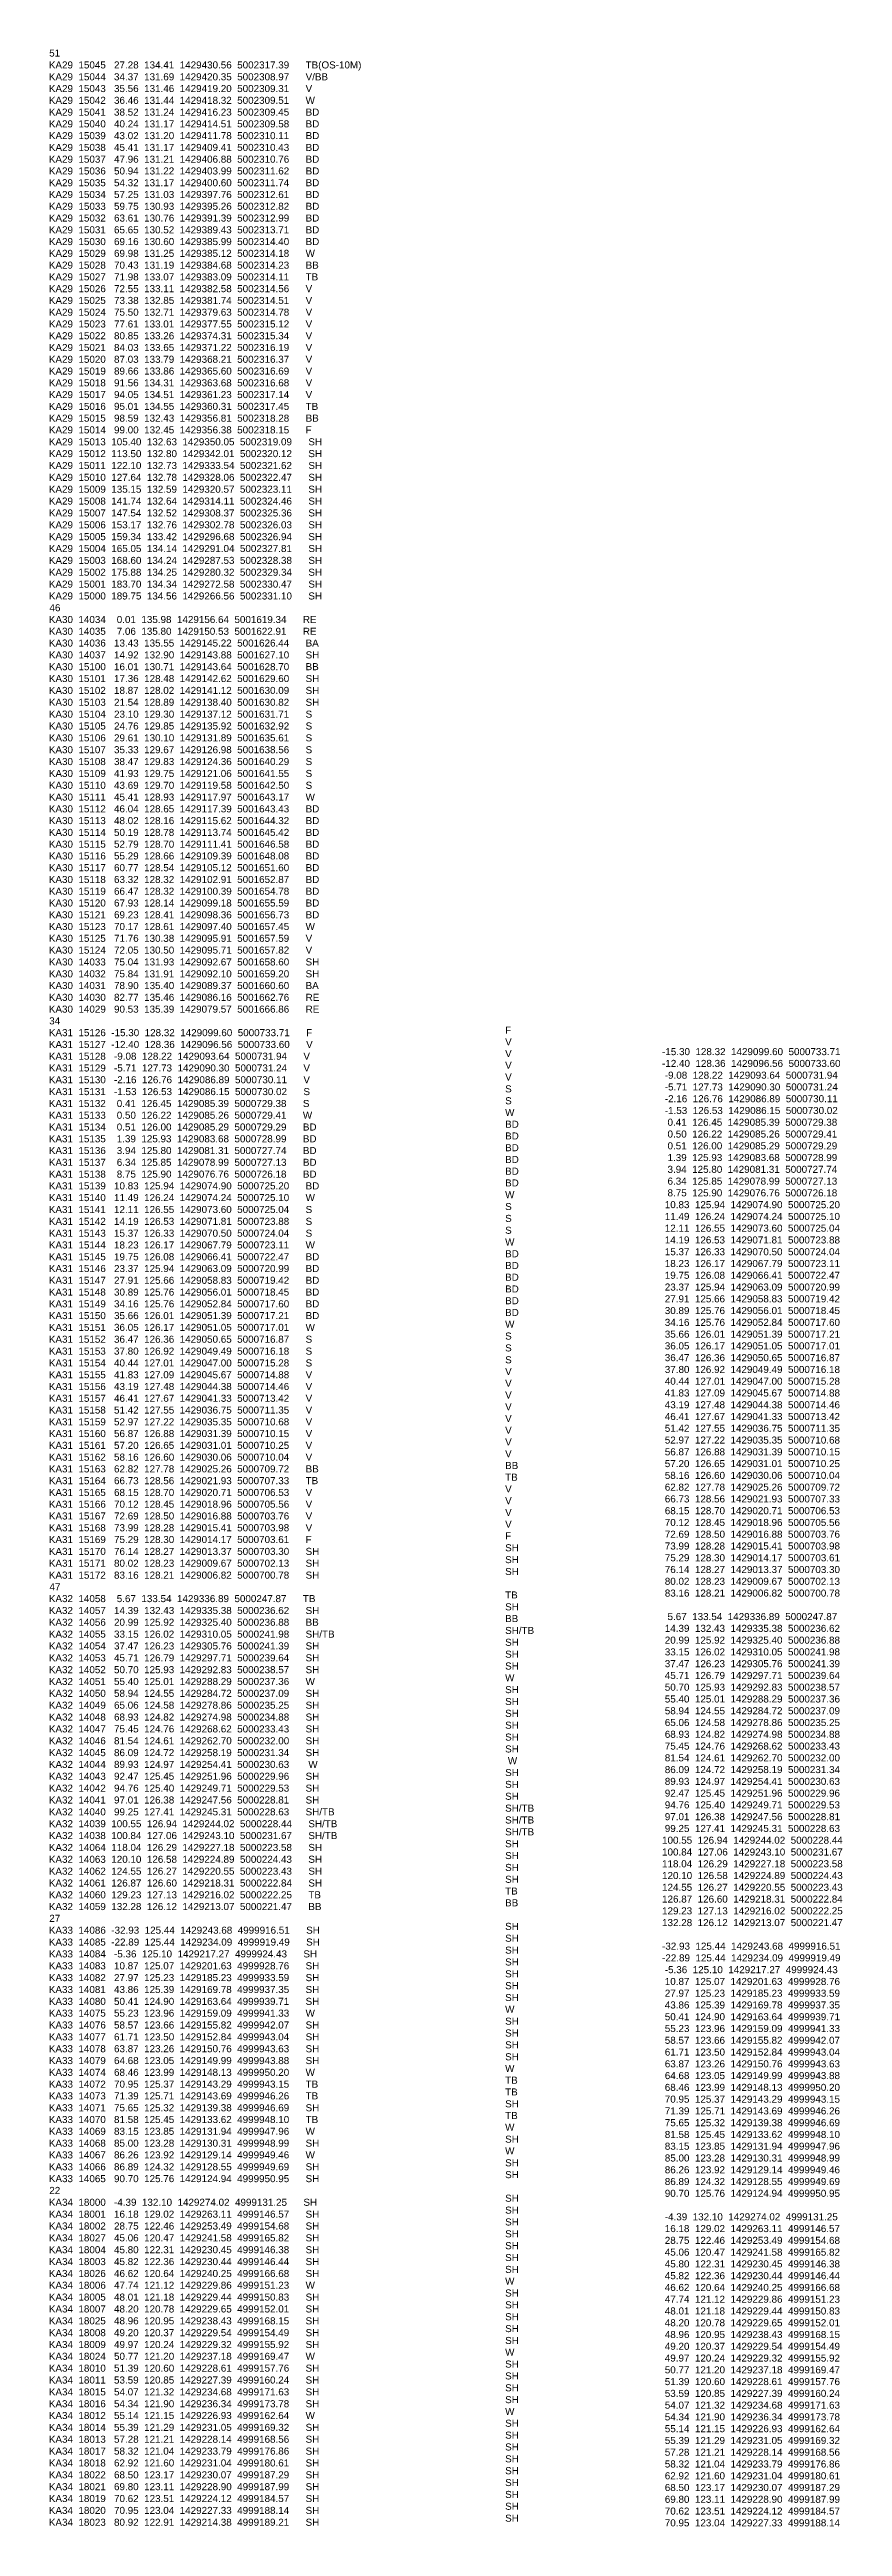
# Model space of a CAD drawing. Header units: millimetres. Extents: x -4102225 to 9709333, y -443196 to 2258209.
# Drawn here: x 698806 to 755053, y 1071229 to 1247024 of the extents above; entities that cross this region are included whole.
import ezdxf

# ---------------------------------------------------------------- set-up
doc = ezdxf.new("R2010")
doc.units = ezdxf.units.MM
doc.layers.get('0').update_dxf_attribs({"lineweight": 0})
doc.styles.get("Standard").update_dxf_attribs({"font": 'arial.ttf'})

msp = doc.modelspace()

# ---------------------------------------------------------------- texts
at = {"color": 32, "true_color": 0xcd6928}
for s, p in [('51', (698779.809, 1246524.448)), ('KA29  15045   27.28  134.41  1429430.56  5002317.39      TB(OS-10M)', (698757.64, 1245682.247)), ('KA29  15044   34.37  131.69  1429420.35  5002308.97      V/BB', (698757.64, 1244840.387)), ('KA29  15043   35.56  131.46  1429419.20  5002309.31      V', (698757.64, 1244005.008)), ('KA29  15042   36.46  131.44  1429418.32  5002309.51      W', (698757.64, 1243169.628)), ('KA29  15041   38.52  131.24  1429416.23  5002309.45      BD', (698757.64, 1242334.248)), ('KA29  15040   40.24  131.17  1429414.51  5002309.58      BD', (698757.64, 1241498.868)), ('KA29  15039   43.02  131.20  1429411.78  5002310.11      BD', (698757.64, 1240663.489)), ('KA29  15038   45.41  131.17  1429409.41  5002310.43      BD', (698757.64, 1239828.109)), ('KA29  15037   47.96  131.21  1429406.88  5002310.76      BD', (698757.64, 1238992.729)), ('KA29  15036   50.94  131.22  1429403.99  5002311.62      BD', (698757.64, 1238157.35)), ('KA29  15035   54.32  131.17  1429400.60  5002311.74      BD', (698757.64, 1237321.97)), ('KA29  15034   57.25  131.03  1429397.76  5002312.61      BD', (698757.64, 1236486.59)), ('KA29  15033   59.75  130.93  1429395.26  5002312.82      BD', (698757.64, 1235651.21)), ('KA29  15032   63.61  130.76  1429391.39  5002312.99      BD', (698757.64, 1234815.831)), ('KA29  15031   65.65  130.52  1429389.43  5002313.71      BD', (698757.64, 1233980.451)), ('KA29  15030   69.16  130.60  1429385.99  5002314.40      BD', (698757.64, 1233145.071)), ('KA29  15029   69.98  131.25  1429385.12  5002314.18      W', (698757.64, 1232309.692)), ('KA29  15028   70.43  131.19  1429384.68  5002314.23      BB', (698757.64, 1231474.312)), ('KA29  15027   71.98  133.07  1429383.09  5002314.11      TB', (698757.64, 1230638.932)), ('KA29  15026   72.55  133.11  1429382.58  5002314.56      V', (698757.64, 1229803.552)), ('KA29  15025   73.38  132.85  1429381.74  5002314.51      V', (698757.64, 1228968.173)), ('KA29  15024   75.50  132.71  1429379.63  5002314.78      V', (698757.64, 1228132.793)), ('KA29  15023   77.61  133.01  1429377.55  5002315.12      V', (698757.64, 1227297.413)), ('KA29  15022   80.85  133.26  1429374.31  5002315.34      V', (698757.64, 1226462.034)), ('KA29  15021   84.03  133.65  1429371.22  5002316.19      V', (698757.64, 1225626.654)), ('KA29  15020   87.03  133.79  1429368.21  5002316.37      V', (698757.64, 1224791.274)), ('KA29  15019   89.66  133.86  1429365.60  5002316.69      V', (698757.64, 1223955.894)), ('KA29  15018   91.56  134.31  1429363.68  5002316.68      V', (698757.64, 1223120.515)), ('KA29  15017   94.05  134.51  1429361.23  5002317.14      V', (698757.64, 1222285.135)), ('KA29  15016   95.01  134.55  1429360.31  5002317.45      TB', (698757.64, 1221449.755)), ('KA29  15015   98.59  132.43  1429356.81  5002318.28      BB', (698757.64, 1220614.376)), ('KA29  15014   99.00  132.45  1429356.38  5002318.15      F', (698757.64, 1219778.996)), ('KA29  15013  105.40  132.63  1429350.05  5002319.09      SH', (698757.64, 1218937.136)), ('KA29  15012  113.50  132.80  1429342.01  5002320.12      SH', (698757.64, 1218095.276)), ('KA29  15011  122.10  132.73  1429333.54  5002321.62      SH', (698757.64, 1217253.416)), ('KA29  15010  127.64  132.78  1429328.06  5002322.47      SH', (698757.64, 1216411.556)), ('KA29  15009  135.15  132.59  1429320.57  5002323.11      SH', (698757.64, 1215569.696)), ('KA29  15008  141.74  132.64  1429314.11  5002324.46      SH', (698757.64, 1214727.836)), ('KA29  15007  147.54  132.52  1429308.37  5002325.36      SH', (698757.64, 1213885.976)), ('KA29  15006  153.17  132.76  1429302.78  5002326.03      SH', (698757.64, 1213044.116)), ('KA29  15005  159.34  133.42  1429296.68  5002326.94      SH', (698757.64, 1212202.256)), ('KA29  15004  165.05  134.14  1429291.04  5002327.81      SH', (698757.64, 1211360.396)), ('KA29  15003  168.60  134.24  1429287.53  5002328.38      SH', (698757.64, 1210518.537)), ('KA29  15002  175.88  134.25  1429280.32  5002329.34      SH', (698757.64, 1209676.677)), ('KA29  15001  183.70  134.34  1429272.58  5002330.47      SH', (698757.64, 1208834.817)), ('KA29  15000  189.75  134.56  1429266.56  5002331.10      SH', (698757.64, 1207992.957)), ('KA30  14034    0.01  135.98  1429156.64  5001619.34      RE', (698757.64, 1206322.197)), ('KA30  14035    7.06  135.80  1429150.53  5001622.91      RE', (698757.64, 1205486.818)), ('46', (698799.932, 1207157.577)), ('KA30  14036   13.43  135.55  1429145.22  5001626.44      BA', (698757.64, 1204651.438)), ('KA30  14037   14.92  132.90  1429143.88  5001627.10      SH', (698757.64, 1203809.578)), ('KA30  15100   16.01  130.71  1429143.64  5001628.70      BB', (698757.64, 1202974.198)), ('KA30  15101   17.36  128.48  1429142.62  5001629.60      SH', (698757.64, 1202132.338)), ('KA30  15102   18.87  128.02  1429141.12  5001630.09      SH', (698757.64, 1201290.478)), ('KA30  15103   21.54  128.89  1429138.40  5001630.82      SH', (698757.64, 1200448.618)), ('KA30  15104   23.10  129.30  1429137.12  5001631.71      S', (698757.64, 1199606.758)), ('KA30  15105   24.76  129.85  1429135.92  5001632.92      S', (698757.64, 1198764.898)), ('KA30  15106   29.61  130.10  1429131.89  5001635.61      S', (698757.64, 1197923.039)), ('KA30  15107   35.33  129.67  1429126.98  5001638.56      S', (698757.64, 1197081.179)), ('KA30  15108   38.47  129.83  1429124.36  5001640.29      S', (698757.64, 1196239.319)), ('KA30  15109   41.93  129.75  1429121.06  5001641.55      S', (698757.64, 1195397.459)), ('KA30  15110   43.69  129.70  1429119.58  5001642.50      S', (698757.64, 1194555.599)), ('KA30  15111   45.41  128.93  1429117.97  5001643.17      W', (698757.64, 1193720.219)), ('KA30  15112   46.04  128.65  1429117.39  5001643.43      BD', (698757.64, 1192884.839)), ('KA30  15113   48.02  128.16  1429115.62  5001644.32      BD', (698757.64, 1192049.46)), ('KA30  15114   50.19  128.78  1429113.74  5001645.42      BD', (698757.64, 1191214.08)), ('KA30  15115   52.79  128.70  1429111.41  5001646.58      BD', (698757.64, 1190378.7)), ('KA30  15116   55.29  128.66  1429109.39  5001648.08      BD', (698757.64, 1189543.32)), ('KA30  15117   60.77  128.54  1429105.12  5001651.60      BD', (698757.64, 1188707.941)), ('KA30  15118   63.32  128.32  1429102.91  5001652.87      BD', (698757.64, 1187872.561)), ('KA30  15119   66.47  128.32  1429100.39  5001654.78      BD', (698757.64, 1187037.181)), ('KA30  15120   67.93  128.14  1429099.18  5001655.59      BD', (698757.64, 1186201.802)), ('KA30  15121   69.23  128.41  1429098.36  5001656.73      BD', (698757.64, 1185366.422)), ('KA30  15123   70.17  128.61  1429097.40  5001657.45      W', (698757.64, 1184531.042)), ('KA30  15125   71.76  130.38  1429095.91  5001657.59      V', (698757.64, 1183695.662)), ('KA30  15124   72.05  130.50  1429095.71  5001657.82      V', (698757.64, 1182860.283)), ('KA30  14033   75.04  131.93  1429092.67  5001658.60      SH', (698757.64, 1182018.423)), ('KA30  14032   75.84  131.91  1429092.10  5001659.20      SH', (698757.64, 1181176.563)), ('KA30  14031   78.90  135.40  1429089.37  5001660.60      BA', (698757.64, 1180341.183)), ('KA30  14030   82.77  135.46  1429086.16  5001662.76      RE', (698757.64, 1179505.803)), ('34', (698779.468, 1177835.044)), ('KA30  14029   90.53  135.39  1429079.57  5001666.86      RE', (698757.64, 1178670.424)), ('KA31  15126  -15.30  128.32  1429099.60  5000733.71      F', (698757.64, 1176999.664)), ('KA31  15127  -12.40  128.36  1429096.56  5000733.60      V', (698757.64, 1176164.285)), ('   V', (730542.682, 1176350.879)), ('   F', (730542.682, 1177184.212)), ('KA31  15128   -9.08  128.22  1429093.64  5000731.94      V', (698757.64, 1175328.905)), ('KA31  15129   -5.71  127.73  1429090.30  5000731.24      V', (698757.64, 1174493.525)), ('   V', (730542.682, 1175517.546)), ('   V', (730542.682, 1174684.212)), ('   V', (730542.682, 1173850.879)), ('KA31  15130   -2.16  126.76  1429086.89  5000730.11      V', (698757.64, 1173658.145)), ('KA31  15131   -1.53  126.53  1429086.15  5000730.02      S', (698757.64, 1172816.285)), ('   S', (730542.682, 1173009.019)), ('   S', (730542.682, 1172167.159)), ('KA31  15132    0.41  126.45  1429085.39  5000729.38      S', (698757.64, 1171974.426)), ('KA31  15133    0.50  126.22  1429085.26  5000729.41      W', (698757.64, 1171139.046)), ('KA31  15134    0.51  126.00  1429085.29  5000729.29      BD', (698757.64, 1170303.666)), ('   W', (730542.682, 1171333.826)), ('   BD', (730542.682, 1170500.493)), ('KA31  15135    1.39  125.93  1429083.68  5000728.99      BD', (698757.64, 1169468.286)), ('KA31  15136    3.94  125.80  1429081.31  5000727.74      BD', (698757.64, 1168632.907)), ('   BD', (730542.682, 1169667.159)), ('   BD', (730542.682, 1168833.826)), ('KA31  15137    6.34  125.85  1429078.99  5000727.13      BD', (698757.64, 1167797.527)), ('KA31  15138    8.75  125.90  1429076.76  5000726.18      BD', (698757.64, 1166962.147)), ('   BD', (730542.682, 1168000.493)), ('   BD', (730542.682, 1167167.159)), ('KA31  15139   10.83  125.94  1429074.90  5000725.20      BD', (698757.64, 1166126.768)), ('KA31  15140   11.49  126.24  1429074.24  5000725.10      W', (698757.64, 1165291.388)), ('   W', (730542.682, 1165500.493)), ('   BD', (730542.682, 1166333.826)), ('KA31  15141   12.11  126.55  1429073.60  5000725.04      S', (698757.64, 1164449.528)), ('KA31  15142   14.19  126.53  1429071.81  5000723.88      S', (698757.64, 1163607.668)), ('   S', (730542.682, 1164658.633)), ('   S', (730542.682, 1163816.773)), ('KA31  15143   15.37  126.33  1429070.50  5000724.04      S', (698757.64, 1162765.808)), ('KA31  15144   18.23  126.17  1429067.79  5000723.11      W', (698757.64, 1161930.428)), ('   W', (730542.682, 1162141.579)), ('   S', (730542.682, 1162974.913)), ('KA31  15145   19.75  126.08  1429066.41  5000722.47      BD', (698757.64, 1161095.049)), ('KA31  15146   23.37  125.94  1429063.09  5000720.99      BD', (698757.64, 1160259.669)), ('   BD', (730542.682, 1161308.246)), ('   BD', (730542.682, 1160474.913)), ('KA31  15147   27.91  125.66  1429058.83  5000719.42      BD', (698757.64, 1159424.289)), ('KA31  15148   30.89  125.76  1429056.01  5000718.45      BD', (698757.64, 1158588.909)), ('   BD', (730542.682, 1159641.579)), ('   BD', (730542.682, 1158808.246)), ('KA31  15149   34.16  125.76  1429052.84  5000717.60      BD', (698757.64, 1157753.53)), ('KA31  15150   35.66  126.01  1429051.39  5000717.21      BD', (698757.64, 1156918.15)), ('   W', (730542.682, 1156308.246)), ('   BD', (730542.682, 1157974.913)), ('   BD', (730542.682, 1157141.579)), ('KA31  15151   36.05  126.17  1429051.05  5000717.01      W', (698757.64, 1156082.77)), ('KA31  15152   36.47  126.36  1429050.65  5000716.87      S', (698757.64, 1155240.91)), ('   S', (730542.682, 1155466.386)), ('   S', (730542.682, 1154624.526)), ('KA31  15153   37.80  126.92  1429049.49  5000716.18      S', (698757.64, 1154399.05)), ('KA31  15154   40.44  127.01  1429047.00  5000715.28      S', (698757.64, 1153557.19)), ('KA31  15155   41.83  127.09  1429045.67  5000714.88      V', (698757.64, 1152721.811)), ('   V', (730542.682, 1152949.333)), ('   S', (730542.682, 1153782.666)), ('KA31  15156   43.19  127.48  1429044.38  5000714.46      V', (698757.64, 1151886.431)), ('KA31  15157   46.41  127.67  1429041.33  5000713.42      V', (698757.64, 1151051.051)), ('   V', (730542.682, 1152116)), ('   V', (730542.682, 1151282.666)), ('KA31  15158   51.42  127.55  1429036.75  5000711.35      V', (698757.64, 1150215.672)), ('KA31  15159   52.97  127.22  1429035.35  5000710.68      V', (698757.64, 1149380.292)), ('   V', (730542.682, 1150449.333)), ('   V', (730542.682, 1149616)), ('KA31  15160   56.87  126.88  1429031.39  5000710.15      V', (698757.64, 1148544.912)), ('KA31  15161   57.20  126.65  1429031.01  5000710.25      V', (698757.64, 1147709.532)), ('   V', (730542.682, 1148782.666)), ('   V', (730542.682, 1147949.333)), ('KA31  15162   58.16  126.60  1429030.06  5000710.04      V', (698757.64, 1146874.153)), ('KA31  15163   62.82  127.78  1429025.26  5000709.72      BB', (698757.64, 1146038.773)), ('   V', (730542.682, 1147116)), ('   BB', (730542.682, 1146282.666)), ('KA31  15164   66.73  128.56  1429021.93  5000707.33      TB', (698757.64, 1145203.393)), ('KA31  15165   68.15  128.70  1429020.71  5000706.53      V', (698757.64, 1144368.014)), ('   V', (730542.682, 1144616)), ('   TB', (730542.682, 1145449.333)), ('KA31  15166   70.12  128.45  1429018.96  5000705.56      V', (698757.64, 1143532.634)), ('KA31  15167   72.69  128.50  1429016.88  5000703.76      V', (698757.64, 1142697.254)), ('   V', (730542.682, 1143782.666)), ('   V', (730542.682, 1142949.333)), ('KA31  15168   73.99  128.28  1429015.41  5000703.98      V', (698757.64, 1141861.874)), ('KA31  15169   75.29  128.30  1429014.17  5000703.61      F', (698757.64, 1141026.495)), ('   V', (730542.682, 1142116)), ('   SH', (730542.682, 1140440.806)), ('   F', (730542.682, 1141282.666)), ('KA31  15170   76.14  128.27  1429013.37  5000703.30      SH', (698757.64, 1140184.635)), ('KA31  15171   80.02  128.23  1429009.67  5000702.13      SH', (698757.64, 1139342.775)), ('   SH', (730542.682, 1139598.946)), ('   SH', (730542.682, 1138757.086)), ('KA31  15172   83.16  128.21  1429006.82  5000700.78      SH', (698757.64, 1138500.915)), ('47', (698799.932, 1137667.582)), ('   TB', (730542.682, 1137090.42)), ('KA32  14058    5.67  133.54  1429336.89  5000247.87      TB', (698757.64, 1136832.202)), ('KA32  14057   14.39  132.43  1429335.38  5000236.62      SH', (698757.64, 1135990.342)), ('KA32  14056   20.99  125.92  1429325.40  5000236.88      BB', (698757.64, 1135154.962)), ('   SH', (730542.682, 1136248.56)), ('   BB', (730542.682, 1135415.226)), ('KA32  14055   33.15  126.02  1429310.05  5000241.98      SH/TB', (698757.64, 1134313.102)), ('KA32  14054   37.47  126.23  1429305.76  5000241.39      SH', (698757.64, 1133471.242)), ('   SH/TB', (730542.682, 1134573.367)), ('   SH', (730542.682, 1133731.507)), ('KA32  14053   45.71  126.79  1429297.71  5000239.64      SH', (698757.64, 1132629.382)), ('KA32  14052   50.70  125.93  1429292.83  5000238.57      SH', (698757.64, 1131787.522)), ('   SH', (730542.682, 1132889.647)), ('   SH', (730542.682, 1132047.787)), ('KA32  14051   55.40  125.01  1429288.29  5000237.36      W', (698757.64, 1130952.143)), ('KA32  14050   58.94  124.55  1429284.72  5000237.09      SH', (698757.64, 1130110.283)), ('   W', (730542.682, 1131214.453)), ('   SH', (730542.682, 1130372.593)), ('KA32  14049   65.06  124.58  1429278.86  5000235.25      SH', (698757.64, 1129268.423)), ('KA32  14048   68.93  124.82  1429274.98  5000234.88      SH', (698757.64, 1128426.563)), ('   SH', (730542.682, 1129530.734)), ('   SH', (730542.682, 1128688.874)), ('KA32  14047   75.45  124.76  1429268.62  5000233.43      SH', (698757.64, 1127584.703)), ('KA32  14046   81.54  124.61  1429262.70  5000232.00      SH', (698757.64, 1126742.843)), ('   SH', (730542.682, 1127847.014)), ('   SH', (730542.682, 1127005.154)), ('KA32  14045   86.09  124.72  1429258.19  5000231.34      SH', (698757.64, 1125900.983)), ('KA32  14044   89.93  124.97  1429254.41  5000230.63       W', (698757.64, 1125065.603)), ('   SH', (730542.682, 1126163.294)), ('    W', (730542.682, 1125329.96)), ('KA32  14043   92.47  125.45  1429251.96  5000229.96      SH', (698757.64, 1124223.743)), ('KA32  14042   94.76  125.40  1429249.71  5000229.53      SH', (698757.64, 1123381.883)), ('   SH', (730542.682, 1124488.101)), ('   SH', (730542.682, 1123646.241)), ('KA32  14041   97.01  126.38  1429247.56  5000228.81      SH', (698757.64, 1122540.024)), ('KA32  14040   99.25  127.41  1429245.31  5000228.63      SH/TB', (698757.64, 1121698.164)), ('   SH', (730542.682, 1122804.381)), ('   SH/TB', (730542.682, 1121962.521)), ('   SH/TB', (730542.682, 1121120.661)), ('KA32  14039  100.55  126.94  1429244.02  5000228.44      SH/TB', (698757.64, 1120856.304)), ('KA32  14038  100.84  127.06  1429243.10  5000231.67      SH/TB', (698757.64, 1120014.444)), ('   SH/TB', (730542.682, 1120278.801)), ('   SH', (730542.682, 1119436.941)), ('KA32  14064  118.04  126.29  1429227.18  5000223.58      SH', (698757.64, 1119172.584)), ('KA32  14063  120.10  126.58  1429224.89  5000224.43      SH', (698757.64, 1118330.724)), ('   SH', (730542.682, 1118595.081)), ('   SH', (730542.682, 1117753.221)), ('KA32  14062  124.55  126.27  1429220.55  5000223.43      SH', (698757.64, 1117488.864)), ('KA32  14061  126.87  126.60  1429218.31  5000222.84      SH', (698757.64, 1116647.004)), ('KA32  14060  129.23  127.13  1429216.02  5000222.25      TB', (698757.64, 1115811.624)), ('   TB', (730542.682, 1116078.028)), ('   SH', (730542.682, 1116911.361)), ('KA32  14059  132.28  126.12  1429213.07  5000221.47      BB', (698757.64, 1114976.245)), ('27', (698788.335, 1114140.865)), ('   BB', (730542.682, 1115244.694)), ('KA33  14086  -32.93  125.44  1429243.68  4999916.51      SH', (698757.64, 1113299.005)), ('KA33  14085  -22.89  125.44  1429234.09  4999919.49      SH', (698757.64, 1112457.145)), ('   SH', (730542.682, 1113569.501)), ('   SH', (730542.682, 1112727.641)), ('KA33  14084   -5.36  125.10  1429217.27  4999924.43      SH', (698757.64, 1111615.285)), ('KA33  14083   10.87  125.07  1429201.63  4999928.76      SH', (698757.64, 1110773.425)), ('   SH', (730542.682, 1111885.781)), ('   SH', (730542.682, 1111043.921)), ('KA33  14082   27.97  125.23  1429185.23  4999933.59      SH', (698757.64, 1109931.565)), ('KA33  14081   43.86  125.39  1429169.78  4999937.35      SH', (698757.64, 1109089.705)), ('   SH', (730542.682, 1110202.061)), ('   SH', (730542.682, 1109360.201)), ('KA33  14080   50.41  124.90  1429163.64  4999939.71      SH', (698757.64, 1108247.845)), ('KA33  14075   55.23  123.96  1429159.09  4999941.33      W', (698757.64, 1107412.466)), ('   W', (730542.682, 1107685.008)), ('   SH', (730542.682, 1108518.342)), ('KA33  14076   58.57  123.66  1429155.82  4999942.07      SH', (698757.64, 1106570.606)), ('KA33  14077   61.71  123.50  1429152.84  4999943.04      SH', (698757.64, 1105728.746)), ('   SH', (730542.682, 1106843.148)), ('   SH', (730542.682, 1106001.288)), ('KA33  14078   63.87  123.26  1429150.76  4999943.63      SH', (698757.64, 1104886.886)), ('KA33  14079   64.68  123.05  1429149.99  4999943.88      SH', (698757.64, 1104045.026)), ('   SH', (730542.682, 1105159.428)), ('   SH', (730542.682, 1104317.568)), ('KA33  14074   68.46  123.99  1429148.13  4999950.20      W', (698757.64, 1103209.646)), ('KA33  14072   70.95  125.37  1429143.29  4999943.15      TB', (698757.64, 1102374.266)), ('   W', (730542.682, 1103484.235)), ('   TB', (730542.682, 1102650.902)), ('   TB', (730542.682, 1101817.568)), ('KA33  14073   71.39  125.71  1429143.69  4999946.26      TB', (698757.64, 1101538.887)), ('KA33  14071   75.65  125.32  1429139.38  4999946.69      SH', (698757.64, 1100697.027)), ('   TB', (730542.682, 1100142.375)), ('   SH', (730542.682, 1100975.709)), ('KA33  14070   81.58  125.45  1429133.62  4999948.10      TB', (698757.64, 1099861.647)), ('KA33  14069   83.15  123.85  1429131.94  4999947.96      W', (698757.64, 1099026.267)), ('   W', (730542.682, 1099309.042)), ('   SH', (730542.682, 1098467.182)), ('KA33  14068   85.00  123.28  1429130.31  4999948.99      SH', (698757.64, 1098184.407)), ('KA33  14067   86.26  123.92  1429129.14  4999949.46      W', (698757.64, 1097349.028)), ('KA33  14066   86.89  124.32  1429128.55  4999949.69      SH', (698757.64, 1096507.168)), ('   W', (730542.682, 1097633.849)), ('   SH', (730542.682, 1096791.989)), ('KA33  14065   90.70  125.76  1429124.94  4999950.95      SH', (698757.64, 1095665.308)), ('22', (698788.335, 1094829.928)), ('   SH', (730542.682, 1095950.129)), ('KA34  18000   -4.39  132.10  1429274.02  4999131.25      SH', (698757.64, 1093988.068)), ('KA34  18001   16.18  129.02  1429263.11  4999146.57      SH', (698757.64, 1093146.208)), ('   SH', (730542.682, 1094274.935)), ('   SH', (730542.682, 1093433.076)), ('KA34  18002   28.75  122.46  1429253.49  4999154.68      SH', (698757.64, 1092304.348)), ('KA34  18027   45.06  120.47  1429241.58  4999165.82      SH', (698757.64, 1091462.488)), ('   SH', (730542.682, 1092591.216)), ('   SH', (730542.682, 1091749.356)), ('KA34  18004   45.80  122.31  1429230.45  4999146.38      SH', (698757.64, 1090620.628)), ('KA34  18003   45.82  122.36  1429230.44  4999146.44      SH', (698757.64, 1089778.768)), ('   SH', (730542.682, 1090907.496)), ('   SH', (730542.682, 1090065.636)), ('KA34  18026   46.62  120.64  1429240.25  4999166.68      SH', (698757.64, 1088936.908)), ('KA34  18006   47.74  121.12  1429229.86  4999151.23      W', (698757.64, 1088101.529)), ('   W', (730542.682, 1088390.442)), ('   SH', (730542.682, 1089223.776)), ('KA34  18005   48.01  121.18  1429229.44  4999150.83      SH', (698757.64, 1087259.669)), ('KA34  18007   48.20  120.78  1429229.65  4999152.01      SH', (698757.64, 1086417.809)), ('   SH', (730542.682, 1087548.583)), ('   SH', (730542.682, 1086706.723)), ('KA34  18025   48.96  120.95  1429238.43  4999168.15      SH', (698757.64, 1085575.949)), ('KA34  18008   49.20  120.37  1429229.54  4999154.49      SH', (698757.64, 1084734.089)), ('   SH', (730542.682, 1085864.863)), ('   SH', (730542.682, 1085023.003)), ('   SH', (730542.682, 1084181.143)), ('KA34  18009   49.97  120.24  1429229.32  4999155.92      SH', (698757.64, 1083892.229)), ('KA34  18024   50.77  121.20  1429237.18  4999169.47      W', (698757.64, 1083056.849)), ('   W', (730542.682, 1083347.809)), ('   SH', (730542.682, 1082505.95)), ('KA34  18010   51.39  120.60  1429228.61  4999157.76      SH', (698757.64, 1082214.989)), ('KA34  18011   53.59  120.85  1429227.39  4999160.24      SH', (698757.64, 1081373.129)), ('   SH', (730542.682, 1081664.09)), ('   SH', (730542.682, 1080822.23)), ('KA34  18015   54.07  121.32  1429234.68  4999171.63      SH', (698757.64, 1080531.27)), ('KA34  18016   54.34  121.90  1429236.34  4999173.78      SH', (698757.64, 1079689.41)), ('   W', (730542.682, 1079147.036)), ('   SH', (730542.682, 1079980.37)), ('KA34  18012   55.14  121.15  1429226.93  4999162.64      W', (698757.64, 1078854.03)), ('KA34  18014   55.39  121.29  1429231.05  4999169.32      SH', (698757.64, 1078012.17)), ('KA34  18013   57.28  121.21  1429228.14  4999168.56      SH', (698757.64, 1077170.31)), ('   SH', (730542.682, 1078305.176)), ('   SH', (730542.682, 1077463.317)), ('KA34  18017   58.32  121.04  1429233.79  4999176.86      SH', (698757.64, 1076328.45)), ('KA34  18018   62.92  121.60  1429231.04  4999180.61      SH', (698757.64, 1075486.59)), ('   SH', (730542.682, 1076621.457)), ('   SH', (730542.682, 1075779.597)), ('KA34  18022   68.50  123.17  1429230.07  4999187.29      SH', (698757.64, 1074644.73)), ('KA34  18021   69.80  123.11  1429228.90  4999187.99      SH', (698757.64, 1073802.87)), ('   SH', (730542.682, 1074937.737)), ('   SH', (730542.682, 1074095.877)), ('KA34  18019   70.62  123.51  1429224.12  4999184.57      SH', (698757.64, 1072961.01)), ('KA34  18020   70.95  123.04  1429227.33  4999188.14      SH', (698757.64, 1072119.15)), ('   SH', (730542.682, 1073254.017)), ('   SH', (730542.682, 1072412.157)), ('KA34  18023   80.92  122.91  1429214.38  4999189.21      SH', (698757.64, 1071277.29)), ('   SH', (730542.682, 1071570.297))]:
    msp.add_text(s, height=500, dxfattribs=at).set_placement(p)
for s, p in [(' -15.30  128.32  1429099.60  5000733.71', (742062.706, 1175652.806)), (' -12.40  128.36  1429096.56  5000733.60', (742062.706, 1174817.426)), ('  -9.08  128.22  1429093.64  5000731.94', (742062.706, 1173982.047)), ('  -5.71  127.73  1429090.30  5000731.24', (742062.706, 1173146.667)), ('  -2.16  126.76  1429086.89  5000730.11', (742062.706, 1172311.287)), ('  -1.53  126.53  1429086.15  5000730.02', (742062.706, 1171475.907)), ('   0.41  126.45  1429085.39  5000729.38', (742062.706, 1170640.528)), ('   0.50  126.22  1429085.26  5000729.41', (742062.706, 1169805.148)), ('   0.51  126.00  1429085.29  5000729.29', (742062.706, 1168969.768)), ('   3.94  125.80  1429081.31  5000727.74', (742062.706, 1167299.009)), ('   1.39  125.93  1429083.68  5000728.99', (742062.706, 1168134.389)), ('   8.75  125.90  1429076.76  5000726.18', (742062.706, 1165628.249)), ('   6.34  125.85  1429078.99  5000727.13', (742062.706, 1166463.629)), ('  10.83  125.94  1429074.90  5000725.20', (742062.706, 1164792.87)), ('  11.49  126.24  1429074.24  5000725.10', (742062.706, 1163957.49)), ('  12.11  126.55  1429073.60  5000725.04', (742062.706, 1163122.11)), ('  14.19  126.53  1429071.81  5000723.88', (742062.706, 1162286.731)), ('  15.37  126.33  1429070.50  5000724.04', (742062.706, 1161451.351)), ('  18.23  126.17  1429067.79  5000723.11', (742062.706, 1160615.971)), ('  19.75  126.08  1429066.41  5000722.47', (742062.706, 1159780.591)), ('  23.37  125.94  1429063.09  5000720.99', (742062.706, 1158945.212)), ('  27.91  125.66  1429058.83  5000719.42', (742062.706, 1158109.832)), ('  30.89  125.76  1429056.01  5000718.45', (742062.706, 1157274.452)), ('  34.16  125.76  1429052.84  5000717.60', (742062.706, 1156439.073)), ('  35.66  126.01  1429051.39  5000717.21', (742062.706, 1155603.693)), ('  36.05  126.17  1429051.05  5000717.01', (742062.706, 1154768.313)), ('  36.47  126.36  1429050.65  5000716.87', (742062.706, 1153932.933)), ('  37.80  126.92  1429049.49  5000716.18', (742062.706, 1153097.554)), ('  40.44  127.01  1429047.00  5000715.28', (742062.706, 1152262.174)), ('  41.83  127.09  1429045.67  5000714.88', (742062.706, 1151426.794)), ('  43.19  127.48  1429044.38  5000714.46', (742062.706, 1150591.415)), ('  46.41  127.67  1429041.33  5000713.42', (742062.706, 1149756.035)), ('  51.42  127.55  1429036.75  5000711.35', (742062.706, 1148920.655)), ('  52.97  127.22  1429035.35  5000710.68', (742062.706, 1148085.275)), ('  56.87  126.88  1429031.39  5000710.15', (742062.706, 1147249.896)), ('  57.20  126.65  1429031.01  5000710.25', (742062.706, 1146414.516)), ('  58.16  126.60  1429030.06  5000710.04', (742062.706, 1145579.136)), ('  62.82  127.78  1429025.26  5000709.72', (742062.706, 1144743.756)), ('  66.73  128.56  1429021.93  5000707.33', (742062.706, 1143908.377)), ('  68.15  128.70  1429020.71  5000706.53', (742062.706, 1143072.997)), ('  70.12  128.45  1429018.96  5000705.56', (742062.706, 1142237.617)), ('  72.69  128.50  1429016.88  5000703.76', (742062.706, 1141402.238)), ('  73.99  128.28  1429015.41  5000703.98', (742062.706, 1140566.858)), ('  75.29  128.30  1429014.17  5000703.61', (742062.706, 1139731.478)), ('  76.14  128.27  1429013.37  5000703.30', (742062.706, 1138896.098)), ('  80.02  128.23  1429009.67  5000702.13', (742062.706, 1138060.719)), ('  83.16  128.21  1429006.82  5000700.78', (742062.706, 1137225.339)), ('   5.67  133.54  1429336.89  5000247.87', (742062.706, 1135556.626)), ('  20.99  125.92  1429325.40  5000236.88', (742062.706, 1133885.867)), ('  14.39  132.43  1429335.38  5000236.62', (742062.706, 1134721.246)), ('  33.15  126.02  1429310.05  5000241.98', (742062.706, 1133050.487)), ('  37.47  126.23  1429305.76  5000241.39', (742062.706, 1132215.107)), ('  45.71  126.79  1429297.71  5000239.64', (742062.706, 1131379.727)), ('  50.70  125.93  1429292.83  5000238.57', (742062.706, 1130544.348)), ('  55.40  125.01  1429288.29  5000237.36', (742062.706, 1129708.968)), ('  58.94  124.55  1429284.72  5000237.09', (742062.706, 1128873.588)), ('  65.06  124.58  1429278.86  5000235.25', (742062.706, 1128038.209)), ('  68.93  124.82  1429274.98  5000234.88', (742062.706, 1127202.829)), ('  75.45  124.76  1429268.62  5000233.43', (742062.706, 1126367.449)), ('  81.54  124.61  1429262.70  5000232.00', (742062.706, 1125532.069)), ('  86.09  124.72  1429258.19  5000231.34', (742062.706, 1124696.69)), ('  89.93  124.97  1429254.41  5000230.63', (742062.706, 1123861.31)), ('  92.47  125.45  1429251.96  5000229.96', (742062.706, 1123025.93)), ('  94.76  125.40  1429249.71  5000229.53', (742062.706, 1122190.55)), ('  97.01  126.38  1429247.56  5000228.81', (742062.706, 1121355.171)), (' 100.55  126.94  1429244.02  5000228.44', (742062.706, 1119684.411)), ('  99.25  127.41  1429245.31  5000228.63', (742062.706, 1120519.791)), (' 100.84  127.06  1429243.10  5000231.67', (742062.706, 1118849.032)), (' 118.04  126.29  1429227.18  5000223.58', (742062.706, 1118013.652)), (' 120.10  126.58  1429224.89  5000224.43', (742062.706, 1117178.272)), (' 124.55  126.27  1429220.55  5000223.43', (742062.706, 1116342.892)), (' 126.87  126.60  1429218.31  5000222.84', (742062.706, 1115507.513)), (' 129.23  127.13  1429216.02  5000222.25', (742062.706, 1114672.133)), (' 132.28  126.12  1429213.07  5000221.47', (742062.706, 1113836.753)), (' -32.93  125.44  1429243.68  4999916.51', (742062.706, 1112168.04)), (' -22.89  125.44  1429234.09  4999919.49', (742062.706, 1111332.661)), ('  -5.36  125.10  1429217.27  4999924.43', (742062.706, 1110497.281)), ('  27.97  125.23  1429185.23  4999933.59', (742062.706, 1108826.521)), ('  10.87  125.07  1429201.63  4999928.76', (742062.706, 1109661.901)), ('  43.86  125.39  1429169.78  4999937.35', (742062.706, 1107991.142)), ('  50.41  124.90  1429163.64  4999939.71', (742062.706, 1107155.762)), ('  55.23  123.96  1429159.09  4999941.33', (742062.706, 1106320.382)), ('  58.57  123.66  1429155.82  4999942.07', (742062.706, 1105485.003)), ('  61.71  123.50  1429152.84  4999943.04', (742062.706, 1104649.623)), ('  63.87  123.26  1429150.76  4999943.63', (742062.706, 1103814.243)), ('  64.68  123.05  1429149.99  4999943.88', (742062.706, 1102978.863)), ('  68.46  123.99  1429148.13  4999950.20', (742062.706, 1102143.484)), ('  70.95  125.37  1429143.29  4999943.15', (742062.706, 1101308.104)), ('  71.39  125.71  1429143.69  4999946.26', (742062.706, 1100472.724)), ('  81.58  125.45  1429133.62  4999948.10', (742062.706, 1098801.965)), ('  75.65  125.32  1429139.38  4999946.69', (742062.706, 1099637.344)), ('  83.15  123.85  1429131.94  4999947.96', (742062.706, 1097966.585)), ('  85.00  123.28  1429130.31  4999948.99', (742062.706, 1097131.205)), ('  86.26  123.92  1429129.14  4999949.46', (742062.706, 1096295.826)), ('  86.89  124.32  1429128.55  4999949.69', (742062.706, 1095460.446)), ('  -4.39  132.10  1429274.02  4999131.25', (742062.706, 1092956.353)), ('  90.70  125.76  1429124.94  4999950.95', (742062.706, 1094625.066)), ('  28.75  122.46  1429253.49  4999154.68', (742062.706, 1091285.594)), ('  16.18  129.02  1429263.11  4999146.57', (742062.706, 1092120.973)), ('  45.06  120.47  1429241.58  4999165.82', (742062.706, 1090450.214)), ('  45.80  122.31  1429230.45  4999146.38', (742062.706, 1089614.834)), ('  45.82  122.36  1429230.44  4999146.44', (742062.706, 1088779.455)), ('  46.62  120.64  1429240.25  4999166.68', (742062.706, 1087944.075)), ('  47.74  121.12  1429229.86  4999151.23', (742062.706, 1087108.695)), ('  48.01  121.18  1429229.44  4999150.83', (742062.706, 1086273.315)), ('  48.20  120.78  1429229.65  4999152.01', (742062.706, 1085437.936)), ('  48.96  120.95  1429238.43  4999168.15', (742062.706, 1084602.556)), ('  49.20  120.37  1429229.54  4999154.49', (742062.706, 1083767.176)), ('  49.97  120.24  1429229.32  4999155.92', (742062.706, 1082931.797)), ('  50.77  121.20  1429237.18  4999169.47', (742062.706, 1082096.417)), ('  51.39  120.60  1429228.61  4999157.76', (742062.706, 1081261.037)), ('  53.59  120.85  1429227.39  4999160.24', (742062.706, 1080425.657)), ('  54.07  121.32  1429234.68  4999171.63', (742062.706, 1079590.278)), ('  54.34  121.90  1429236.34  4999173.78', (742062.706, 1078754.898)), ('  55.14  121.15  1429226.93  4999162.64', (742062.706, 1077919.518)), ('  55.39  121.29  1429231.05  4999169.32', (742062.706, 1077084.138)), ('  57.28  121.21  1429228.14  4999168.56', (742062.706, 1076248.759)), ('  58.32  121.04  1429233.79  4999176.86', (742062.706, 1075413.379)), ('  62.92  121.60  1429231.04  4999180.61', (742062.706, 1074577.999)), ('  68.50  123.17  1429230.07  4999187.29', (742062.706, 1073742.62)), ('  69.80  123.11  1429228.90  4999187.99', (742062.706, 1072907.24)), ('  70.62  123.51  1429224.12  4999184.57', (742062.706, 1072071.86)), ('  70.95  123.04  1429227.33  4999188.14', (742062.706, 1071236.48))]:
    msp.add_text(s, height=500).set_placement(p)

doc.saveas('drawing.dxf')
